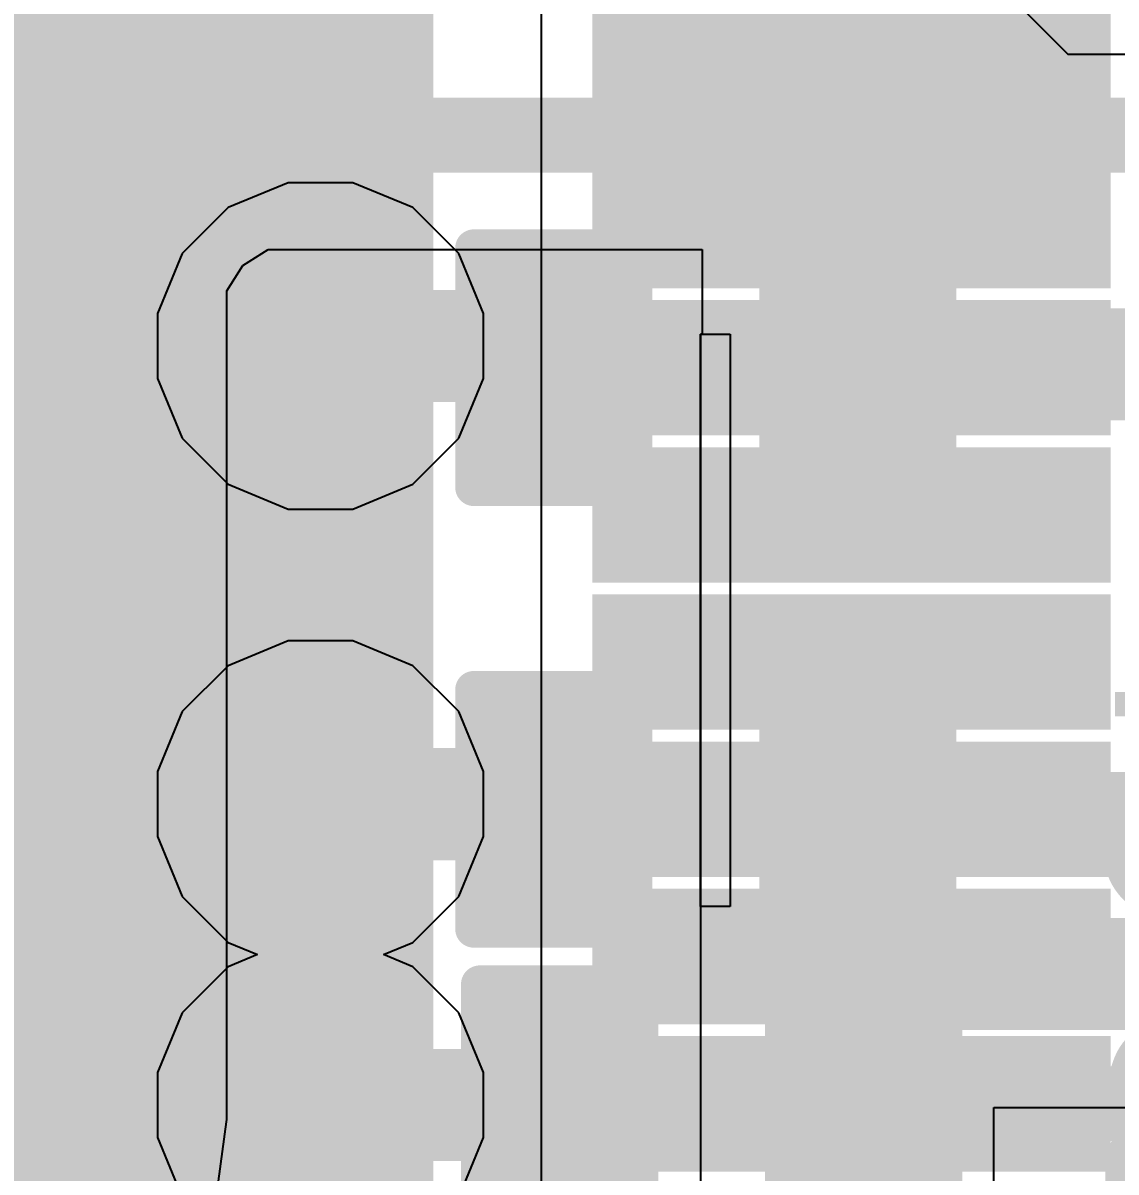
# Model space of a CAD drawing. Header units: inches. Extents: x 0 to 211, y 0 to 201.
# Drawn here: x 2.9003 to 3.0464, y 1.5427 to 1.6964 of the extents above; entities that cross this region are included whole.
import ezdxf

# ---------------------------------------------------------------- set-up
doc = ezdxf.new("R2010")
doc.units = ezdxf.units.IN
doc.header["$MEASUREMENT"] = 0
for name, color, linetype in [('Bottom Layer', 5, 'Continuous'), ('Bottom Overlay', 54, 'Continuous'), ('Bottom Paste', 16, 'Continuous'), ('Bottom Solder', 6, 'Continuous'), ('Drill Drawing', 1, 'Continuous'), ('Layer 1', 16, 'Continuous'), ('Layer 2', 76, 'Continuous'), ('Top Layer', 1, 'Continuous'), ('Top Paste', 8, 'Continuous'), ('Top Solder', 216, 'Continuous'), ('Via Holes', 16, 'Continuous')]:
    doc.layers.add(name, color=color, linetype=linetype)
doc.styles.add('Arial', font='', dxfattribs={"height": 0.2})
doc.styles.get('Arial').set_extended_font_data('Arial')

# ---------------------------------------------------------------- blocks, each defined once
blk = doc.blocks.new('48_HTQFP__7_7__55')
at = {"layer": 'Top Layer'}
for points in [[(-0.09449, 0.19882), (-0.08268, 0.19882), (-0.08268, 0.13583), (-0.09449, 0.13583)], [(-0.0748, 0.19882), (-0.06299, 0.19882), (-0.06299, 0.13583), (-0.0748, 0.13583)], [(-0.05512, 0.19882), (-0.04331, 0.19882), (-0.04331, 0.13583), (-0.05512, 0.13583)], [(-0.03543, 0.19882), (-0.02362, 0.19882), (-0.02362, 0.13583), (-0.03543, 0.13583)], [(-0.01575, 0.19882), (-0.00394, 0.19882), (-0.00394, 0.13583), (-0.01575, 0.13583)], [(0.00394, 0.19882), (0.01575, 0.19882), (0.01575, 0.13583), (0.00394, 0.13583)], [(0.02362, 0.19882), (0.03543, 0.19882), (0.03543, 0.13583), (0.02362, 0.13583)], [(0.04331, 0.19882), (0.05512, 0.19882), (0.05512, 0.13583), (0.04331, 0.13583)], [(-0.10827, 0.10827), (0.10827, 0.10827), (0.10827, -0.10827), (-0.10827, -0.10827)]]:
    blk.add_hatch(color=1, dxfattribs=at).paths.add_polyline_path(points)
at = {"layer": 'Top Paste'}
for points in [[(-0.09449, 0.19882), (-0.08268, 0.19882), (-0.08268, 0.13583), (-0.09449, 0.13583)], [(-0.0748, 0.19882), (-0.06299, 0.19882), (-0.06299, 0.13583), (-0.0748, 0.13583)], [(-0.05512, 0.19882), (-0.04331, 0.19882), (-0.04331, 0.13583), (-0.05512, 0.13583)], [(-0.03543, 0.19882), (-0.02362, 0.19882), (-0.02362, 0.13583), (-0.03543, 0.13583)], [(-0.01575, 0.19882), (-0.00394, 0.19882), (-0.00394, 0.13583), (-0.01575, 0.13583)], [(0.00394, 0.19882), (0.01575, 0.19882), (0.01575, 0.13583), (0.00394, 0.13583)], [(0.02362, 0.19882), (0.03543, 0.19882), (0.03543, 0.13583), (0.02362, 0.13583)], [(0.04331, 0.19882), (0.05512, 0.19882), (0.05512, 0.13583), (0.04331, 0.13583)], [(-0.10827, 0.10827), (0.10827, 0.10827), (0.10827, -0.10827), (-0.10827, -0.10827)]]:
    blk.add_hatch(color=8, dxfattribs=at).paths.add_polyline_path(points)
at = {"layer": 'Top Solder'}
for points in [[(-0.09764, 0.20197), (-0.07953, 0.20197), (-0.07953, 0.13268), (-0.09764, 0.13268)], [(-0.07795, 0.20197), (-0.05984, 0.20197), (-0.05984, 0.13268), (-0.07795, 0.13268)], [(-0.05827, 0.20197), (-0.04016, 0.20197), (-0.04016, 0.13268), (-0.05827, 0.13268)], [(-0.03858, 0.20197), (-0.02047, 0.20197), (-0.02047, 0.13268), (-0.03858, 0.13268)], [(-0.0189, 0.20197), (-0.00079, 0.20197), (-0.00079, 0.13268), (-0.0189, 0.13268)], [(0.00079, 0.20197), (0.0189, 0.20197), (0.0189, 0.13268), (0.00079, 0.13268)], [(0.02047, 0.20197), (0.03858, 0.20197), (0.03858, 0.13268), (0.02047, 0.13268)], [(0.04016, 0.20197), (0.05827, 0.20197), (0.05827, 0.13268), (0.04016, 0.13268)], [(-0.11142, 0.11142), (0.11142, 0.11142), (0.11142, -0.11142), (-0.11142, -0.11142)]]:
    blk.add_hatch(color=216, dxfattribs=at).paths.add_polyline_path(points)
blk = doc.blocks.new('C___0402_B_265')
at = {"layer": 'Bottom Layer'}
for points in [[(-0.0095, 0.0125), (-0.0095, -0.0125), (-0.0275, -0.0125), (-0.0275, 0.0125)], [(0.0275, 0.0125), (0.0275, -0.0125), (0.0095, -0.0125), (0.0095, 0.0125)]]:
    blk.add_hatch(color=5, dxfattribs=at).paths.add_polyline_path(points)
at = {"layer": 'Bottom Paste'}
for points in [[(-0.0095, 0.0125), (-0.0095, -0.0125), (-0.0275, -0.0125), (-0.0275, 0.0125)], [(0.0275, 0.0125), (0.0275, -0.0125), (0.0095, -0.0125), (0.0095, 0.0125)]]:
    blk.add_hatch(color=16, dxfattribs=at).paths.add_polyline_path(points)
at = {"layer": 'Bottom Solder'}
for points in [[(-0.00714, 0.01486), (-0.00714, -0.01486), (-0.02986, -0.01486), (-0.02986, 0.01486)], [(0.02986, 0.01486), (0.02986, -0.01486), (0.00714, -0.01486), (0.00714, 0.01486)]]:
    blk.add_hatch(color=6, dxfattribs=at).paths.add_polyline_path(points)
at = {"layer": 'Bottom Overlay'}
for points in [[(-0.031, 0.016, 0.005, 0.005, 0), (-0.031, -0.016, 0.005, 0.005, 0)], [(-0.031, 0.016, 0.005, 0.005, 0), (-0.011, 0.016, 0.005, 0.005, 0)], [(0.011, 0.016, 0.005, 0.005, 0), (0.031, 0.016, 0.005, 0.005, 0)], [(0.031, -0.016, 0.005, 0.005, 0), (0.031, 0.016, 0.005, 0.005, 0)], [(-0.031, -0.016, 0.005, 0.005, 0), (-0.011, -0.016, 0.005, 0.005, 0)], [(0.011, -0.016, 0.005, 0.005, 0), (0.031, -0.016, 0.005, 0.005, 0)]]:
    blk.add_lwpolyline(points, format="xyseb", dxfattribs=at)
for points in [[(-0.03225, 0.016, 0.0025, 0.0025, 1), (-0.02975, 0.016, 0.0025, 0.0025, 1)], [(-0.03225, 0.016, 0.0025, 0.0025, 1), (-0.02975, 0.016, 0.0025, 0.0025, 1)], [(-0.01225, 0.016, 0.0025, 0.0025, 1), (-0.00975, 0.016, 0.0025, 0.0025, 1)], [(0.00975, 0.016, 0.0025, 0.0025, 1), (0.01225, 0.016, 0.0025, 0.0025, 1)], [(0.02975, 0.016, 0.0025, 0.0025, 1), (0.03225, 0.016, 0.0025, 0.0025, 1)], [(0.02975, 0.016, 0.0025, 0.0025, 1), (0.03225, 0.016, 0.0025, 0.0025, 1)], [(-0.03225, -0.016, 0.0025, 0.0025, 1), (-0.02975, -0.016, 0.0025, 0.0025, 1)], [(-0.03225, -0.016, 0.0025, 0.0025, 1), (-0.02975, -0.016, 0.0025, 0.0025, 1)], [(-0.01225, -0.016, 0.0025, 0.0025, 1), (-0.00975, -0.016, 0.0025, 0.0025, 1)], [(0.00975, -0.016, 0.0025, 0.0025, 1), (0.01225, -0.016, 0.0025, 0.0025, 1)], [(0.02975, -0.016, 0.0025, 0.0025, 1), (0.03225, -0.016, 0.0025, 0.0025, 1)], [(0.02975, -0.016, 0.0025, 0.0025, 1), (0.03225, -0.016, 0.0025, 0.0025, 1)]]:
    blk.add_lwpolyline(points, format="xyseb", close=True, dxfattribs=at)
blk = doc.blocks.new('C___0402_B_274')
at = {"layer": 'Bottom Layer'}
for points in [[(-0.0095, 0.0125), (-0.0095, -0.0125), (-0.0275, -0.0125), (-0.0275, 0.0125)], [(0.0275, 0.0125), (0.0275, -0.0125), (0.0095, -0.0125), (0.0095, 0.0125)]]:
    blk.add_hatch(color=5, dxfattribs=at).paths.add_polyline_path(points)
at = {"layer": 'Bottom Paste'}
for points in [[(-0.0095, 0.0125), (-0.0095, -0.0125), (-0.0275, -0.0125), (-0.0275, 0.0125)], [(0.0275, 0.0125), (0.0275, -0.0125), (0.0095, -0.0125), (0.0095, 0.0125)]]:
    blk.add_hatch(color=16, dxfattribs=at).paths.add_polyline_path(points)
at = {"layer": 'Bottom Solder'}
for points in [[(-0.00714, 0.01486), (-0.00714, -0.01486), (-0.02986, -0.01486), (-0.02986, 0.01486)], [(0.02986, 0.01486), (0.02986, -0.01486), (0.00714, -0.01486), (0.00714, 0.01486)]]:
    blk.add_hatch(color=6, dxfattribs=at).paths.add_polyline_path(points)
at = {"layer": 'Bottom Overlay'}
for points in [[(-0.031, -0.016, 0.005, 0.005, 0), (-0.031, 0.016, 0.005, 0.005, 0)], [(-0.031, 0.016, 0.005, 0.005, 0), (-0.011, 0.016, 0.005, 0.005, 0)], [(0.011, 0.016, 0.005, 0.005, 0), (0.031, 0.016, 0.005, 0.005, 0)], [(0.031, -0.016, 0.005, 0.005, 0), (0.031, 0.016, 0.005, 0.005, 0)], [(-0.031, -0.016, 0.005, 0.005, 0), (-0.011, -0.016, 0.005, 0.005, 0)], [(0.011, -0.016, 0.005, 0.005, 0), (0.031, -0.016, 0.005, 0.005, 0)]]:
    blk.add_lwpolyline(points, format="xyseb", dxfattribs=at)
for points in [[(-0.03225, 0.016, 0.0025, 0.0025, 1), (-0.02975, 0.016, 0.0025, 0.0025, 1)], [(-0.03225, 0.016, 0.0025, 0.0025, 1), (-0.02975, 0.016, 0.0025, 0.0025, 1)], [(-0.01225, 0.016, 0.0025, 0.0025, 1), (-0.00975, 0.016, 0.0025, 0.0025, 1)], [(0.00975, 0.016, 0.0025, 0.0025, 1), (0.01225, 0.016, 0.0025, 0.0025, 1)], [(0.02975, 0.016, 0.0025, 0.0025, 1), (0.03225, 0.016, 0.0025, 0.0025, 1)], [(0.02975, 0.016, 0.0025, 0.0025, 1), (0.03225, 0.016, 0.0025, 0.0025, 1)], [(-0.03225, -0.016, 0.0025, 0.0025, 1), (-0.02975, -0.016, 0.0025, 0.0025, 1)], [(-0.03225, -0.016, 0.0025, 0.0025, 1), (-0.02975, -0.016, 0.0025, 0.0025, 1)], [(-0.01225, -0.016, 0.0025, 0.0025, 1), (-0.00975, -0.016, 0.0025, 0.0025, 1)], [(0.00975, -0.016, 0.0025, 0.0025, 1), (0.01225, -0.016, 0.0025, 0.0025, 1)], [(0.02975, -0.016, 0.0025, 0.0025, 1), (0.03225, -0.016, 0.0025, 0.0025, 1)], [(0.02975, -0.016, 0.0025, 0.0025, 1), (0.03225, -0.016, 0.0025, 0.0025, 1)]]:
    blk.add_lwpolyline(points, format="xyseb", close=True, dxfattribs=at)
blk = doc.blocks.new('C___0402_B_275')
at = {"layer": 'Bottom Layer'}
for points in [[(-0.0095, 0.0125), (-0.0095, -0.0125), (-0.0275, -0.0125), (-0.0275, 0.0125)], [(0.0275, 0.0125), (0.0275, -0.0125), (0.0095, -0.0125), (0.0095, 0.0125)]]:
    blk.add_hatch(color=5, dxfattribs=at).paths.add_polyline_path(points)
at = {"layer": 'Bottom Paste'}
for points in [[(-0.0095, 0.0125), (-0.0095, -0.0125), (-0.0275, -0.0125), (-0.0275, 0.0125)], [(0.0275, 0.0125), (0.0275, -0.0125), (0.0095, -0.0125), (0.0095, 0.0125)]]:
    blk.add_hatch(color=16, dxfattribs=at).paths.add_polyline_path(points)
at = {"layer": 'Bottom Solder'}
for points in [[(-0.00714, 0.01486), (-0.00714, -0.01486), (-0.02986, -0.01486), (-0.02986, 0.01486)], [(0.02986, 0.01486), (0.02986, -0.01486), (0.00714, -0.01486), (0.00714, 0.01486)]]:
    blk.add_hatch(color=6, dxfattribs=at).paths.add_polyline_path(points)
at = {"layer": 'Bottom Overlay'}
for points in [[(-0.031, 0.016, 0.005, 0.005, 0), (-0.031, -0.016, 0.005, 0.005, 0)], [(-0.031, 0.016, 0.005, 0.005, 0), (-0.011, 0.016, 0.005, 0.005, 0)], [(0.011, 0.016, 0.005, 0.005, 0), (0.031, 0.016, 0.005, 0.005, 0)], [(0.031, -0.016, 0.005, 0.005, 0), (0.031, 0.016, 0.005, 0.005, 0)], [(-0.031, -0.016, 0.005, 0.005, 0), (-0.011, -0.016, 0.005, 0.005, 0)], [(0.011, -0.016, 0.005, 0.005, 0), (0.031, -0.016, 0.005, 0.005, 0)]]:
    blk.add_lwpolyline(points, format="xyseb", dxfattribs=at)
for points in [[(-0.03225, 0.016, 0.0025, 0.0025, 1), (-0.02975, 0.016, 0.0025, 0.0025, 1)], [(-0.03225, 0.016, 0.0025, 0.0025, 1), (-0.02975, 0.016, 0.0025, 0.0025, 1)], [(-0.01225, 0.016, 0.0025, 0.0025, 1), (-0.00975, 0.016, 0.0025, 0.0025, 1)], [(0.00975, 0.016, 0.0025, 0.0025, 1), (0.01225, 0.016, 0.0025, 0.0025, 1)], [(0.02975, 0.016, 0.0025, 0.0025, 1), (0.03225, 0.016, 0.0025, 0.0025, 1)], [(0.02975, 0.016, 0.0025, 0.0025, 1), (0.03225, 0.016, 0.0025, 0.0025, 1)], [(-0.03225, -0.016, 0.0025, 0.0025, 1), (-0.02975, -0.016, 0.0025, 0.0025, 1)], [(-0.03225, -0.016, 0.0025, 0.0025, 1), (-0.02975, -0.016, 0.0025, 0.0025, 1)], [(-0.01225, -0.016, 0.0025, 0.0025, 1), (-0.00975, -0.016, 0.0025, 0.0025, 1)], [(0.00975, -0.016, 0.0025, 0.0025, 1), (0.01225, -0.016, 0.0025, 0.0025, 1)], [(0.02975, -0.016, 0.0025, 0.0025, 1), (0.03225, -0.016, 0.0025, 0.0025, 1)], [(0.02975, -0.016, 0.0025, 0.0025, 1), (0.03225, -0.016, 0.0025, 0.0025, 1)]]:
    blk.add_lwpolyline(points, format="xyseb", close=True, dxfattribs=at)

msp = doc.modelspace()

# ---------------------------------------------------------------- hatches: boundary and pattern name
at = {"layer": 'Bottom Layer'}
h = msp.add_hatch(color=5, dxfattribs=at)
edge = h.paths.add_edge_path()
edge.add_arc((2.9401, 1.65317), 0.01181, 0, 360)
h = msp.add_hatch(color=5, dxfattribs=at)
edge = h.paths.add_edge_path()
edge.add_arc((2.9401, 1.59191), 0.01181, 0, 360)
msp.add_hatch(color=5, dxfattribs=at).paths.add_polyline_path([(3.00111, 1.53934), (3.01989, 1.53934), (3.01989, 1.60371), (3.00111, 1.60371)])
h = msp.add_hatch(color=5, dxfattribs=at)
edge = h.paths.add_edge_path()
edge.add_arc((2.9401, 1.55167), 0.01181, 0, 360)
at = {"layer": 'Layer 1'}
h = msp.add_hatch(color=16, dxfattribs=at)
edge = h.paths.add_edge_path()
edge.add_arc((2.9401, 1.65317), 0.01181, 0, 360)
h = msp.add_hatch(color=16, dxfattribs=at)
edge = h.paths.add_edge_path()
edge.add_arc((2.9401, 1.59191), 0.01181, 0, 360)
h = msp.add_hatch(color=16, dxfattribs=at)
edge = h.paths.add_edge_path()
edge.add_arc((2.9401, 1.55167), 0.01181, 0, 360)
at = {"layer": 'Layer 2'}
h = msp.add_hatch(color=76, dxfattribs=at)
edge = h.paths.add_edge_path()
edge.add_arc((2.9401, 1.65317), 0.01181, 0, 360)
h = msp.add_hatch(color=76, dxfattribs=at)
edge = h.paths.add_edge_path()
edge.add_arc((2.9401, 1.59191), 0.01181, 0, 360)
h = msp.add_hatch(color=76, dxfattribs=at)
edge = h.paths.add_edge_path()
edge.add_arc((2.9401, 1.55167), 0.01181, 0, 360)
at = {"layer": 'Top Layer'}
h = msp.add_hatch(color=1, dxfattribs=at)
edge = h.paths.add_edge_path()
edge.add_arc((2.9401, 1.65317), 0.01181, 0, 360)
h = msp.add_hatch(color=1, dxfattribs=at)
edge = h.paths.add_edge_path()
edge.add_arc((2.9401, 1.59191), 0.01181, 0, 360)
h = msp.add_hatch(color=1, dxfattribs=at)
edge = h.paths.add_edge_path()
edge.add_arc((2.9401, 1.55167), 0.01181, 0, 360)
at = {"layer": 'Via Holes'}
h = msp.add_hatch(color=7, dxfattribs=at)
edge = h.paths.add_edge_path()
edge.add_arc((2.9401, 1.65317), 0.00591, 0, 360)
h = msp.add_hatch(color=7, dxfattribs=at)
edge = h.paths.add_edge_path()
edge.add_arc((2.9401, 1.59191), 0.00591, 0, 360)
h = msp.add_hatch(color=7, dxfattribs=at)
edge = h.paths.add_edge_path()
edge.add_arc((2.9401, 1.55167), 0.00591, 0, 360)

# ---------------------------------------------------------------- linework, layer by layer
at = {"layer": 'Bottom Layer'}
for p, q in [((2.9297, 1.66394), (2.93311, 1.66605)), ((2.93311, 1.66605), (2.99111, 1.66605)), ((2.99111, 1.66605), (2.99111, 1.65474)), ((2.92758, 1.66053), (2.9297, 1.66394)), ((2.92758, 1.54975), (2.92758, 1.66053)), ((2.99092, 1.5782), (2.99092, 1.65474)), ((2.99092, 1.65474), (2.99488, 1.65474)), ((2.99111, 1.65474), (2.99092, 1.65474)), ((2.99092, 1.65474), (2.99092, 1.5782)), ((2.99488, 1.65474), (2.99488, 1.5782)), ((2.99488, 1.5782), (2.99092, 1.5782)), ((2.99092, 1.5782), (2.99092, 1.5782)), ((2.99092, 1.5782), (2.99092, 1.53934)), ((3.03009, 1.53934), (3.03009, 1.55134)), ((3.03009, 1.55134), (3.12604, 1.55134)), ((2.92648, 1.5415), (2.92752, 1.54943)), ((2.92752, 1.54943), (2.92758, 1.54975))]:
    msp.add_line(p, q, dxfattribs=at)
for points in [[(2.89529, 1.67728, 0.01, 0.01, -0.414214), (2.92285, 1.70484, 0.01, 0.01, 0)], [(2.91465, 1.67173, 0.01, 0.01, -0.272102), (2.93102, 1.68135, 0.01, 0.01, 0)], [(2.93102, 1.68135, 0.01, 0.01, 0), (3.09227, 1.68135, 0.01, 0.01, 0)], [(2.91229, 1.66262, 0.01, 0.01, -0.127716), (2.91465, 1.67173, 0.01, 0.01, 0)], [(2.91229, 1.54975, 0.01, 0.01, 0), (2.91229, 1.66262, 0.01, 0.01, 0)], [(3.01161, 1.65072, 0.015, 0.015, 0), (3.01161, 1.65526, 0.015, 0.015, 0)], [(2.9351, 1.65317, 0.015, 0.015, 0), (2.9401, 1.65317, 0.015, 0.015, 0)], [(2.9401, 1.65317, 0.015, 0.015, 0), (2.97161, 1.65317, 0.015, 0.015, 0)], [(2.97161, 1.65317, 0.015, 0.015, 0), (2.97311, 1.65026, 0.015, 0.015, 0)], [(3.01161, 1.65072, 0.015, 0.015, 0), (3.06855, 1.65072, 0.015, 0.015, 0)], [(2.9351, 1.59191, 0.015, 0.015, 0), (2.9401, 1.59191, 0.015, 0.015, 0)], [(2.9401, 1.59191, 0.015, 0.015, 0), (2.97161, 1.59191, 0.015, 0.015, 0)], [(2.97161, 1.59191, 0.015, 0.015, 0), (2.97311, 1.59121, 0.015, 0.015, 0)], [(3.01011, 1.59121, 0.015, 0.015, -0.414214), (3.01089, 1.59043, 0.015, 0.015, 0)], [(3.01089, 1.5677, 0.015, 0.015, 0), (3.01089, 1.59043, 0.015, 0.015, 0)], [(3.01089, 1.5677, 0.015, 0.015, 0), (3.01237, 1.56919, 0.015, 0.015, 0)], [(3.01237, 1.56919, 0.015, 0.015, 0), (3.13904, 1.56919, 0.015, 0.015, 0)], [(3.01089, 1.55184, 0.015, 0.015, 0), (3.01089, 1.5677, 0.015, 0.015, 0)], [(2.9351, 1.55167, 0.015, 0.015, 0), (2.9401, 1.55167, 0.015, 0.015, 0)], [(2.9401, 1.55167, 0.015, 0.015, 0), (2.97239, 1.55167, 0.015, 0.015, 0)], [(2.97239, 1.55167, 0.015, 0.015, 0), (2.97389, 1.55184, 0.015, 0.015, 0)], [(3.011, 1.456, 0.015, 0.015, 0), (3.011, 1.55184, 0.015, 0.015, 0)], [(2.91229, 1.54975, 0.01, 0.01, -0.414214), (2.89569, 1.53316, 0.01, 0.01, 0)]]:
    msp.add_lwpolyline(points, format="xyseb", dxfattribs=at)
for points in [[(2.92852, 1.68135, 0.005, 0.005, 1), (2.93352, 1.68135, 0.005, 0.005, 1)], [(2.92852, 1.68135, 0.005, 0.005, 1), (2.93352, 1.68135, 0.005, 0.005, 1)], [(2.91215, 1.67173, 0.005, 0.005, 1), (2.91715, 1.67173, 0.005, 0.005, 1)], [(2.91215, 1.67173, 0.005, 0.005, 1), (2.91715, 1.67173, 0.005, 0.005, 1)], [(2.90979, 1.66262, 0.005, 0.005, 1), (2.91479, 1.66262, 0.005, 0.005, 1)], [(2.90979, 1.66262, 0.005, 0.005, 1), (2.91479, 1.66262, 0.005, 0.005, 1)], [(3.00786, 1.65526, 0.0075, 0.0075, 1), (3.01536, 1.65526, 0.0075, 0.0075, 1)], [(2.93135, 1.65317, 0.0075, 0.0075, 1), (2.93885, 1.65317, 0.0075, 0.0075, 1)], [(2.93635, 1.65317, 0.0075, 0.0075, 1), (2.94385, 1.65317, 0.0075, 0.0075, 1)], [(2.93635, 1.65317, 0.0075, 0.0075, 1), (2.94385, 1.65317, 0.0075, 0.0075, 1)], [(2.96786, 1.65317, 0.0075, 0.0075, 1), (2.97536, 1.65317, 0.0075, 0.0075, 1)], [(2.96786, 1.65317, 0.0075, 0.0075, 1), (2.97536, 1.65317, 0.0075, 0.0075, 1)], [(3.00786, 1.65072, 0.0075, 0.0075, 1), (3.01536, 1.65072, 0.0075, 0.0075, 1)], [(3.00786, 1.65072, 0.0075, 0.0075, 1), (3.01536, 1.65072, 0.0075, 0.0075, 1)], [(2.96936, 1.65026, 0.0075, 0.0075, 1), (2.97686, 1.65026, 0.0075, 0.0075, 1)], [(2.93135, 1.59191, 0.0075, 0.0075, 1), (2.93885, 1.59191, 0.0075, 0.0075, 1)], [(2.93635, 1.59191, 0.0075, 0.0075, 1), (2.94385, 1.59191, 0.0075, 0.0075, 1)], [(2.93635, 1.59191, 0.0075, 0.0075, 1), (2.94385, 1.59191, 0.0075, 0.0075, 1)], [(2.96786, 1.59191, 0.0075, 0.0075, 1), (2.97536, 1.59191, 0.0075, 0.0075, 1)], [(2.96786, 1.59191, 0.0075, 0.0075, 1), (2.97536, 1.59191, 0.0075, 0.0075, 1)], [(2.96936, 1.59121, 0.0075, 0.0075, 1), (2.97686, 1.59121, 0.0075, 0.0075, 1)], [(3.00636, 1.59121, 0.0075, 0.0075, 1), (3.01386, 1.59121, 0.0075, 0.0075, 1)], [(3.00714, 1.59043, 0.0075, 0.0075, 1), (3.01464, 1.59043, 0.0075, 0.0075, 1)], [(3.00714, 1.59043, 0.0075, 0.0075, 1), (3.01464, 1.59043, 0.0075, 0.0075, 1)], [(3.00862, 1.56919, 0.0075, 0.0075, 1), (3.01612, 1.56919, 0.0075, 0.0075, 1)], [(3.00862, 1.56919, 0.0075, 0.0075, 1), (3.01612, 1.56919, 0.0075, 0.0075, 1)], [(3.00714, 1.5677, 0.0075, 0.0075, 1), (3.01464, 1.5677, 0.0075, 0.0075, 1)], [(3.00714, 1.5677, 0.0075, 0.0075, 1), (3.01464, 1.5677, 0.0075, 0.0075, 1)], [(3.00714, 1.5677, 0.0075, 0.0075, 1), (3.01464, 1.5677, 0.0075, 0.0075, 1)], [(2.93135, 1.55167, 0.0075, 0.0075, 1), (2.93885, 1.55167, 0.0075, 0.0075, 1)], [(2.93635, 1.55167, 0.0075, 0.0075, 1), (2.94385, 1.55167, 0.0075, 0.0075, 1)], [(2.93635, 1.55167, 0.0075, 0.0075, 1), (2.94385, 1.55167, 0.0075, 0.0075, 1)], [(2.96864, 1.55167, 0.0075, 0.0075, 1), (2.97614, 1.55167, 0.0075, 0.0075, 1)], [(2.96864, 1.55167, 0.0075, 0.0075, 1), (2.97614, 1.55167, 0.0075, 0.0075, 1)], [(2.97014, 1.55184, 0.0075, 0.0075, 1), (2.97764, 1.55184, 0.0075, 0.0075, 1)], [(3.00714, 1.55184, 0.0075, 0.0075, 1), (3.01464, 1.55184, 0.0075, 0.0075, 1)], [(3.00725, 1.55184, 0.0075, 0.0075, 1), (3.01475, 1.55184, 0.0075, 0.0075, 1)], [(2.90979, 1.54975, 0.005, 0.005, 1), (2.91479, 1.54975, 0.005, 0.005, 1)], [(2.90979, 1.54975, 0.005, 0.005, 1), (2.91479, 1.54975, 0.005, 0.005, 1)]]:
    msp.add_lwpolyline(points, format="xyseb", close=True, dxfattribs=at)
at = {"layer": 'Drill Drawing'}
for points in [[(2.9301, 1.66317, 0.002, 0.002, 0), (2.9501, 1.66317, 0.002, 0.002, 0)], [(2.9301, 1.66317, 0.002, 0.002, 0), (2.9401, 1.64317, 0.002, 0.002, 0)], [(2.9401, 1.64317, 0.002, 0.002, 0), (2.9501, 1.66317, 0.002, 0.002, 0)], [(2.9301, 1.60191, 0.002, 0.002, 0), (2.9501, 1.60191, 0.002, 0.002, 0)], [(2.9301, 1.60191, 0.002, 0.002, 0), (2.9401, 1.58191, 0.002, 0.002, 0)], [(2.9401, 1.58191, 0.002, 0.002, 0), (2.9501, 1.60191, 0.002, 0.002, 0)], [(2.9301, 1.56167, 0.002, 0.002, 0), (2.9501, 1.56167, 0.002, 0.002, 0)], [(2.9301, 1.56167, 0.002, 0.002, 0), (2.9401, 1.54167, 0.002, 0.002, 0)], [(2.9401, 1.54167, 0.002, 0.002, 0), (2.9501, 1.56167, 0.002, 0.002, 0)]]:
    msp.add_lwpolyline(points, format="xyseb", dxfattribs=at)
for points in [[(2.9296, 1.66317, 0.001, 0.001, 1), (2.9306, 1.66317, 0.001, 0.001, 1)], [(2.9296, 1.66317, 0.001, 0.001, 1), (2.9306, 1.66317, 0.001, 0.001, 1)], [(2.9496, 1.66317, 0.001, 0.001, 1), (2.9506, 1.66317, 0.001, 0.001, 1)], [(2.9496, 1.66317, 0.001, 0.001, 1), (2.9506, 1.66317, 0.001, 0.001, 1)], [(2.9396, 1.64317, 0.001, 0.001, 1), (2.9406, 1.64317, 0.001, 0.001, 1)], [(2.9396, 1.64317, 0.001, 0.001, 1), (2.9406, 1.64317, 0.001, 0.001, 1)], [(2.9296, 1.60191, 0.001, 0.001, 1), (2.9306, 1.60191, 0.001, 0.001, 1)], [(2.9296, 1.60191, 0.001, 0.001, 1), (2.9306, 1.60191, 0.001, 0.001, 1)], [(2.9496, 1.60191, 0.001, 0.001, 1), (2.9506, 1.60191, 0.001, 0.001, 1)], [(2.9496, 1.60191, 0.001, 0.001, 1), (2.9506, 1.60191, 0.001, 0.001, 1)], [(2.9396, 1.58191, 0.001, 0.001, 1), (2.9406, 1.58191, 0.001, 0.001, 1)], [(2.9396, 1.58191, 0.001, 0.001, 1), (2.9406, 1.58191, 0.001, 0.001, 1)], [(2.9296, 1.56167, 0.001, 0.001, 1), (2.9306, 1.56167, 0.001, 0.001, 1)], [(2.9296, 1.56167, 0.001, 0.001, 1), (2.9306, 1.56167, 0.001, 0.001, 1)], [(2.9496, 1.56167, 0.001, 0.001, 1), (2.9506, 1.56167, 0.001, 0.001, 1)], [(2.9496, 1.56167, 0.001, 0.001, 1), (2.9506, 1.56167, 0.001, 0.001, 1)]]:
    msp.add_lwpolyline(points, format="xyseb", close=True, dxfattribs=at)
at = {"layer": 'Layer 2'}
for p, q in [((3.02126, 1.71096), (3.04002, 1.6922)), ((3.04002, 1.6922), (3.07363, 1.6922)), ((2.93576, 1.67498), (2.92774, 1.67166)), ((2.94444, 1.67498), (2.93576, 1.67498)), ((2.95245, 1.67166), (2.94444, 1.67498)), ((2.92774, 1.67166), (2.92161, 1.66553)), ((2.95859, 1.66553), (2.95245, 1.67166)), ((2.92161, 1.66553), (2.91829, 1.65751)), ((2.96191, 1.65751), (2.95859, 1.66553)), ((2.91829, 1.65751), (2.91829, 1.64883)), ((2.96191, 1.64883), (2.96191, 1.65751)), ((2.91829, 1.64883), (2.92161, 1.64082)), ((2.95859, 1.64082), (2.96191, 1.64883)), ((2.92161, 1.64082), (2.92774, 1.63468)), ((2.95245, 1.63468), (2.95859, 1.64082)), ((2.92774, 1.63468), (2.93576, 1.63136)), ((2.94444, 1.63136), (2.95245, 1.63468)), ((2.93576, 1.63136), (2.94444, 1.63136)), ((2.93576, 1.61373), (2.92774, 1.6104)), ((2.94444, 1.61373), (2.93576, 1.61373)), ((2.95245, 1.6104), (2.94444, 1.61373)), ((2.92774, 1.6104), (2.92161, 1.60427)), ((2.95859, 1.60427), (2.95245, 1.6104)), ((2.92161, 1.60427), (2.91829, 1.59625)), ((2.96191, 1.59625), (2.95859, 1.60427)), ((2.91829, 1.59625), (2.91829, 1.58758)), ((2.96191, 1.58758), (2.96191, 1.59625)), ((2.91829, 1.58758), (2.92161, 1.57956)), ((2.95859, 1.57956), (2.96191, 1.58758)), ((2.92161, 1.57956), (2.92774, 1.57342)), ((2.95245, 1.57342), (2.95859, 1.57956)), ((2.92774, 1.57342), (2.93168, 1.57179)), ((2.94852, 1.57179), (2.95245, 1.57342)), ((2.93168, 1.57179), (2.92774, 1.57016)), ((2.95245, 1.57016), (2.94852, 1.57179)), ((2.92774, 1.57016), (2.92161, 1.56402)), ((2.95859, 1.56402), (2.95245, 1.57016)), ((2.92161, 1.56402), (2.91829, 1.55601)), ((2.96191, 1.55601), (2.95859, 1.56402)), ((2.91829, 1.55601), (2.91829, 1.54733)), ((2.96191, 1.54733), (2.96191, 1.55601)), ((2.91829, 1.54733), (2.92161, 1.53932)), ((2.95859, 1.53932), (2.96191, 1.54733))]:
    msp.add_line(p, q, dxfattribs=at)
at = {"layer": 'Top Layer'}
for p, q in [((2.96961, 1.70243), (2.96961, 1.68585)), ((2.96961, 1.68585), (2.96961, 1.68585)), ((2.96961, 1.68585), (2.96961, 1.64648)), ((2.96961, 1.64648), (2.96961, 1.64648)), ((2.96961, 1.64648), (2.96961, 1.61467)), ((2.96961, 1.61467), (2.96961, 1.61467)), ((2.96961, 1.61467), (2.96961, 1.5753)), ((2.96961, 1.5753), (2.96961, 1.5753)), ((2.96961, 1.5753), (2.96961, 1.54806)), ((2.96961, 1.54806), (2.96961, 1.54806)), ((2.96961, 1.54806), (2.96961, 1.52837))]:
    msp.add_line(p, q, dxfattribs=at)
for points in [[(2.8653, 1.65866, 0.007, 0.007, 0), (2.91191, 1.64125, 0.007, 0.007, 0)], [(3.01111, 1.65026, 0.01, 0.01, 0), (3.0681, 1.65026, 0.01, 0.01, 0)], [(2.84378, 1.60105, 0.007, 0.007, 0), (2.91191, 1.64125, 0.007, 0.007, 0)], [(3.01111, 1.59121, 0.01, 0.01, 0), (3.05858, 1.59121, 0.01, 0.01, 0)], [(3.01111, 1.57152, 0.01, 0.01, 0), (3.06644, 1.57152, 0.01, 0.01, 0)], [(3.01111, 1.55184, 0.01, 0.01, 0), (3.09716, 1.55184, 0.01, 0.01, 0)]]:
    msp.add_lwpolyline(points, format="xyseb", dxfattribs=at)
for points in [[(3.00861, 1.65026, 0.005, 0.005, 1), (3.01361, 1.65026, 0.005, 0.005, 1)], [(2.91016, 1.64125, 0.0035, 0.0035, 1), (2.91366, 1.64125, 0.0035, 0.0035, 1)], [(2.91016, 1.64125, 0.0035, 0.0035, 1), (2.91366, 1.64125, 0.0035, 0.0035, 1)], [(3.00861, 1.59121, 0.005, 0.005, 1), (3.01361, 1.59121, 0.005, 0.005, 1)], [(3.00861, 1.57152, 0.005, 0.005, 1), (3.01361, 1.57152, 0.005, 0.005, 1)], [(3.00861, 1.55184, 0.005, 0.005, 1), (3.01361, 1.55184, 0.005, 0.005, 1)]]:
    msp.add_lwpolyline(points, format="xyseb", close=True, dxfattribs=at)

# ---------------------------------------------------------------- block references
at = {"rotation": 270}
msp.add_blockref('48_HTQFP__7_7__55', (2.84378, 1.60105), dxfattribs=at)
for name, p in [('C___0402_B_265', (2.99161, 1.65026)), ('C___0402_B_275', (2.99161, 1.59121)), ('C___0402_B_274', (2.99239, 1.55184))]:
    msp.add_blockref(name, p)

# ---------------------------------------------------------------- texts
at = {"layer": 'Bottom Overlay', "style": 'Arial', "text_generation_flag": 2}
for s, p in [('C115', (3.14306, 1.57692)), ('C116', (3.14334, 1.53241))]:
    msp.add_text(s, height=0.03, dxfattribs=at).set_placement(p)

doc.saveas('drawing.dxf')
